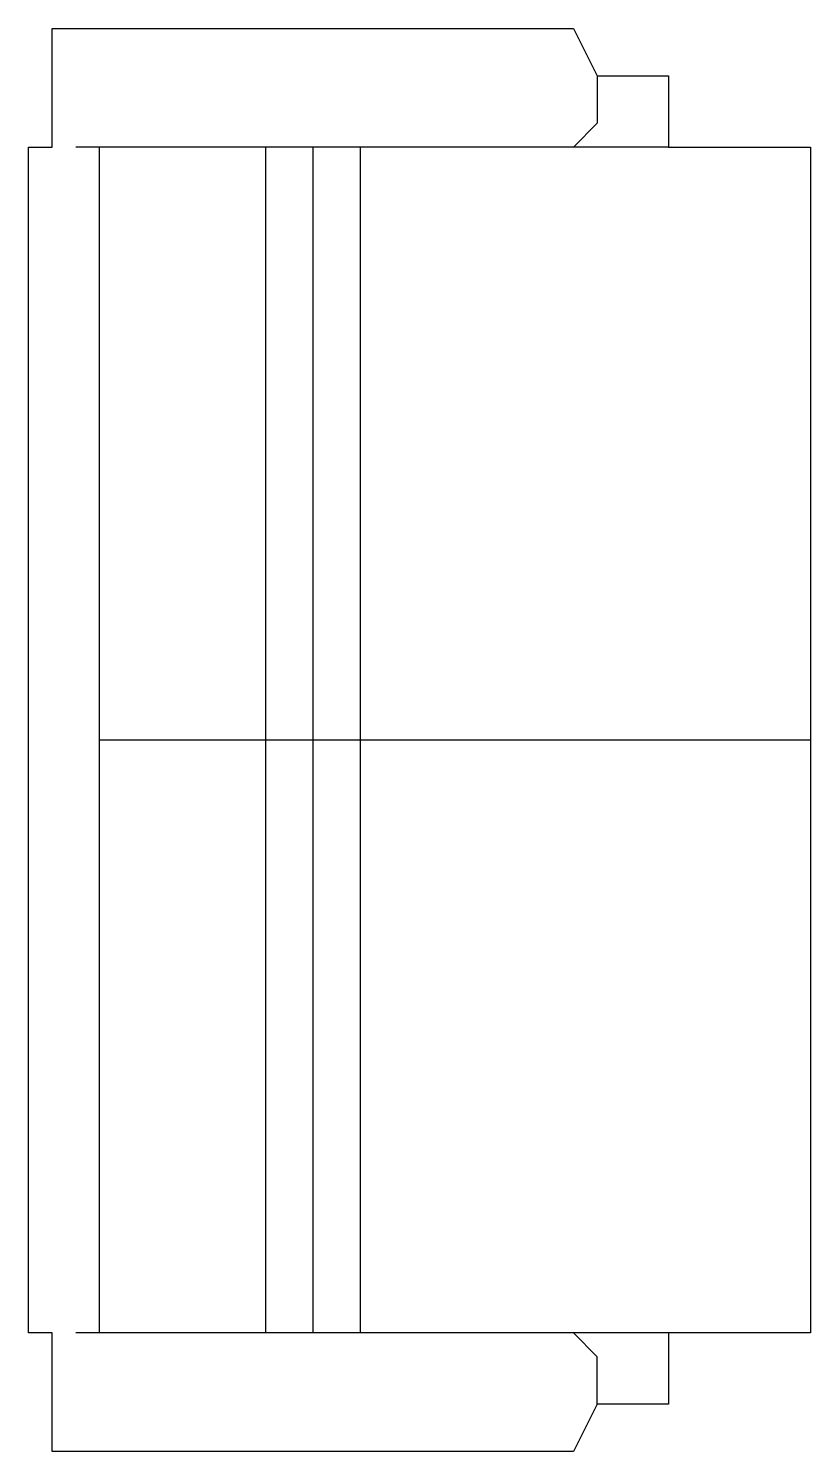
# Model space of a CAD drawing. Extents: x 0 to 0.84, y -0.76 to 0.76.
import ezdxf

# ---------------------------------------------------------------- set-up
doc = ezdxf.new("R2010")
doc.units = 0
doc.header["$LTSCALE"] = 2
doc.layers.get('0').update_dxf_attribs({"linetype": 'CONTINUOUS'})

msp = doc.modelspace()

# ---------------------------------------------------------------- linework, layer by layer
at = {"color": 0, "linetype": 'BYBLOCK'}
for p, q in [((0.6096, 0.7112), (0.6096, 0.6604)), ((0.6096, 0.6604), (0.5842, 0.635)), ((0.5842, 0.635), (0.0508, 0.635)), ((0.0762, -0.635), (0.0762, 0.635)), ((0.254, 0.635), (0.254, -0.635)), ((0.3048, 0.635), (0.3048, -0.635)), ((0.3556, 0.635), (0.3556, -0.635)), ((0.6858, 0.635), (0.5842, 0.635)), ((0.8382, 0), (0.0762, 0)), ((0.5842, -0.635), (0.0508, -0.635)), ((0.6096, -0.6604), (0.5842, -0.635)), ((0.6858, -0.635), (0.5842, -0.635)), ((0.6096, -0.7112), (0.6096, -0.6604))]:
    msp.add_line(p, q, dxfattribs=at)
msp.add_lwpolyline([(0.0254, -0.762), (0.0254, -0.635), (0, -0.635), (0, 0.635), (0.0254, 0.635), (0.0254, 0.762), (0.5842, 0.762), (0.6096, 0.7112), (0.6858, 0.7112), (0.6858, 0.635), (0.8382, 0.635), (0.8382, -0.635), (0.6858, -0.635), (0.6858, -0.7112), (0.6096, -0.7112), (0.5842, -0.762)], close=True, dxfattribs=at)

doc.saveas('drawing.dxf')
